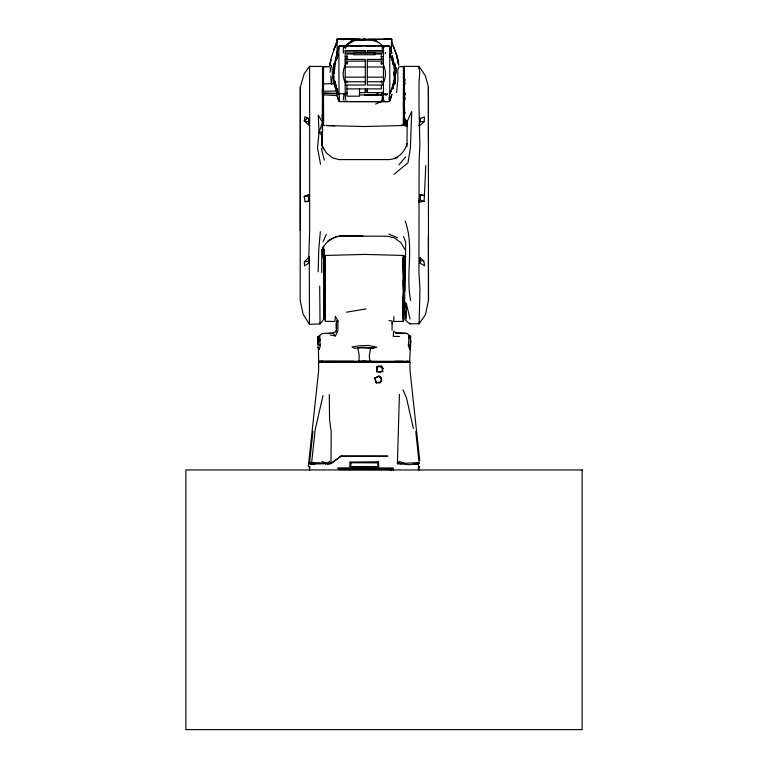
<?xml version="1.0" encoding="UTF-8"?>
<svg xmlns="http://www.w3.org/2000/svg" width="768" height="768" viewBox="0 0 768 768"><rect width="100%" height="100%" fill="white"/><g stroke="black" fill="none" stroke-linecap="round" stroke-linejoin="round"><path stroke-width="1.15" d="M324.038 246.221L323.251 247.469L324.23 249.821L324.038 318.806L320.035 323.933L309.475 324.317L303.101 314.246L300.182 300.24L300.298 87.043L304.234 73.661L309.619 66.336L322.55 66.499L322.435 119.357L322.138 114.682M300.259 230.515L300.298 87.043M308.611 124.877L308.611 118.81L304.925 116.717L304.234 120.979L308.611 124.877L308.621 118.358M308.611 201.494L308.611 194.64L304.166 196.406L305.107 201.638L308.611 201.494L308.611 194.64M322.55 118.243L322.55 89.357M324.221 300.202L324.173 314.323L324.211 262.301L324.221 300.202L323.712 296.669M323.654 296.083L324.336 291.648L324.221 253.469L323.251 247.469L321.792 249.936L321.734 272.525M325.344 267.504L325.344 321.293L334.349 321.475L335.021 320.726L335.299 316.339L337.978 320.976L337.872 330.682L335.443 335.942L330.259 335.011M325.334 264.461L325.344 259.603M325.334 258.058L325.334 255.456L364.685 254.419L403.334 255.446L403.286 289.718M325.411 300.058L325.421 318.749L325.411 285.12M325.411 293.069L325.334 263.376M333.725 64.867L333.725 64.061M333.696 64.282L334.214 73.555L335.165 63.677L333.696 64.282L333.706 71.414M345.398 93.677L345.398 98.41L345.37 93.082M347.069 93.763L347.069 92.88M388.925 101.645L384.499 101.635L383.27 99.178L383.27 94.531M383.28 51.274L383.28 47.885L382.166 46.541L382.464 51.581M390.202 91.565L390.202 93.648L392.362 87.686L390.192 92.832L390.211 90.998M403.267 286.608L403.306 257.616L403.267 269.462M403.488 78.288L403.594 68.218L403.498 106.339M403.334 316.79L403.334 280.56M403.344 290.87L403.334 321.36L393.715 321.485L393.994 316.512M405.274 79.613L404.438 81.859L404.419 117.946L404.448 66.346L419.021 66.374L425.347 75.744L428.39 86.678L428.486 300.125L425.443 314.726L419.126 323.722L409.546 323.789L404.861 319.536C404.246 299.664 405.283 279.638 404.448 259.747M409.632 361.296L410.362 348.067M410.582 343.334L410.573 340.646L410.582 342.95M308.611 263.501L309.658 230.045L309.619 66.336M322.57 79.104L322.55 114.605M322.55 66.499L322.55 74.832M376.042 95.184L381.61 94.982L381.61 93.542M382.416 93.802L382.147 101.664L344.266 101.491M403.517 107.549L403.478 66.614L400.099 66.662M404.448 66.346L404.448 125.568L406.8 126.528L407.174 121.469L411.725 111.533L410.362 148.157L408.01 162.758L394.09 174.326M420.173 263.731L420.058 257.606L423.802 261.043L424.618 265.766L420.067 263.107L420.058 257.606M325.018 125.645L323.482 125.491L323.482 66.643L328.195 66.624M317.904 344.237L318.058 336.816L322.09 333.523L332.87 332.947L336.432 331.565L336.48 321.245L337.978 320.976M390.192 49.507L390.202 47.568L391.872 53.242L390.192 47.539L390.192 49.882M391.392 53.539L391.536 39.274L390.442 39.274M392.966 46.118L393.792 46.838L396.394 54.24L398.65 64.896C398.765 55.728 392.131 48.058 391.814 39.274L337.008 39.274L337.19 54.269M403.536 122.054L403.622 118.982L403.613 122.669L403.574 112.55M403.334 321.36L403.344 318.835M403.286 294.835L403.267 319.075L403.296 297.12M404.813 291.254L405.706 242.429L403.565 236.582M409.949 349.68L410.573 336.355L406.934 333.418L396.067 332.938L393.59 331.219L393.274 336.365L399.533 336.48M336.422 329.27L336.451 323.501M326.851 125.059L326.794 125.558L364.339 126.538L403.44 125.501L403.555 81.725M419.232 470.064L419.184 466.858L419.789 466.598L419.251 466.934M323.482 125.491L323.414 68.15L323.472 124.262L323.424 93.158M325.402 265.546L325.392 257.75L325.421 276.566M349.968 466.57L349.997 462.096L378.576 461.798L378.701 466.579L349.968 466.57L378.701 466.579M392.064 330.25L392.131 322.291M406.992 146.486L407.174 121.469L404.438 118.723M406.406 303.83L406.291 319.018L404.438 308.88L406.406 303.83L410.102 319.046M418.406 469.853L418.445 464.093L417.043 462.672L397.402 463.651L399.389 394.416M319.862 336.336L318.086 336.605L318.096 347.616L318.403 349.238L319.248 349.373L320.285 345.648L319.622 335.539M403.565 73.162L403.517 85.162M410.573 347.27L410.582 336.413L408.701 336.067L409.258 335.856L408.326 345.283L409.69 349.574M324.038 318.806L324.106 312.835M403.488 71.424L403.478 66.614M403.334 255.446L403.286 273.341M418.992 68.294L419.021 66.374L419.731 72.451L419.021 82.205L419.002 104.899L419.837 144.595L419.098 162.317L418.954 272.573L419.942 289.123L419.126 323.722M419.261 126.144L420.096 118.81L424.406 116.851L424.195 121.661L419.261 126.144L420.096 118.042M419.03 202.205L420.067 200.112L420.067 194.65L424.397 195.514L424.099 201.35L419.03 202.205L420.067 194.65M337.2 93.293L323.405 92.976L323.405 83.923L333.955 83.664M393.245 83.827L394.906 83.741L394.954 64.138L393.648 64.051L394.973 64.954C393.341 71.136 395.203 77.731 393.475 84L394.963 83.309L394.358 80.87M319.699 286.051L320.035 323.933L319.882 322.637M394.906 83.741L394.915 64.291L394.963 83.309L393.994 80.803M309.475 324.317L309.283 256.733L304.358 261.917L304.55 266.035L308.611 263.117L309.283 256.733M382.147 101.664L382.406 99.552L383.27 99.178M318.154 271.901L318.778 249.542L320.333 231.677M330.758 76.214L331.306 84.394L332.362 77.549L332.227 68.602L331.344 65.424L329.856 65.434C330.48 56.17 335.568 48.019 337.238 39.197L340.858 39.274M396.202 73.459L396.403 67.661M403.488 123.715L403.574 121.296M309.562 469.939L309.696 466.618M425.808 165.59L424.397 195.514L420.058 195.197M358.915 361.296L359.213 355.306L357.754 347.866L373.853 348.029L376.81 347.194L368.563 345.446L359.654 345.773L352.032 346.963L354.72 348.355L361.162 347.338L373.853 348.029M406.915 143.386C405.302 151.795 398.17 158.525 389.674 159.59L338.966 159.59L332.506 157.795L326.131 152.765L321.955 144.845L321.984 132.874M322.176 129.293L322.502 123.312M341.069 456.163L387.715 456.192L341.069 456.163L330.989 463.574L327.888 463.987L322.022 461.395M405.101 302.918L404.813 307.517L405.13 302.784M343.258 99.955L344.026 93.763M323.098 249.571L323.251 247.469M396.538 92.746L397.882 79.382L397.824 69.533L399.149 66.72M381.61 92.554L381.61 94.982L381.61 93.888M393.744 64.33L394.762 66.326L394.954 64.138M323.683 274.829L324.221 269.174M322.57 73.786L322.512 122.362L319.008 132.442L321.85 135.274L322.598 131.539L322.512 122.362L318.288 115.142L319.008 132.442L317.501 148.128L320.554 164.246M330.115 72.269L330.499 68.554L329.722 66.624L323.482 66.643L323.434 85.411L323.405 83.923M350.678 466.57L351.072 462.73L349.997 462.096M393.35 87.562L393.83 83.059M309.504 470.131L309.485 467.117L308.333 466.272L318.605 371.069L318.605 362.419L334.454 362.41M341.078 456.01L330.989 463.574L310.166 464.112L309.494 463.478L312.989 431.242M329.29 394.416L329.568 419.683L331.21 431.741L330.989 463.574L329.28 461.453L328.08 462.864L325.248 463.075L311.654 462.499L310.166 464.112L311.27 463.632L311.654 462.499L315.216 429.571L322.963 395.683M381.264 379.133L380.928 382.013L376.138 382.704L375.187 378.163L377.462 376.598M337.325 51.283L335.011 64.531L335.165 63.677L333.763 64.579L334.685 66.787M388.915 100.195L389.77 93.456L389.798 46.522L389.28 46.003L364.08 45.648M322.147 91.843L322.57 88.57M393.84 82.982L393.11 88.675L393.83 83.76M318.058 336.816L320.342 339.494L318.077 343.114L320.285 345.648M405.082 118.771L404.448 125.568L407.174 121.469M393.59 83.261L392.995 87.638L393.59 83.654M330.739 60.71L329.99 65.933L330.922 59.549M323.712 279.955L324.23 276.413M334.838 63.955L337.286 51.427M328.08 462.864L327.888 463.987L329.626 462.077M323.77 297.437L324.173 295.094M335.05 62.189L335.875 57.398M370.771 347.702L369.274 355.488L369.869 361.296M389.885 49.075L390.202 47.443L389.28 46.003L376.704 45.878M393.475 84L393.734 82.656M404.458 96.336L405.13 93.072M385.229 53.731L385.507 52.435M376.637 368.621L377.136 366.547L381.658 366.221L383.021 368.419L381.715 371.606M405.024 121.248L404.477 123.398L404.429 74.112M391.814 89.002L393.802 81.36M338.477 47.578L336.845 53.194L338.467 47.578M405.053 93.821L404.41 95.914L405.264 99.254M352.867 45.888L350.659 45.859L375.389 45.85M418.925 323.789L419.539 322.138M345.274 64.742C342.586 70.33 342.576 77.088 345.178 82.714M338.486 54.797L336.269 60.154L338.477 54L338.477 56.006M336.768 42.739L333.514 50.39L336.806 42.72M323.03 241.776L326.371 234.326M382.848 83.981C386.294 77.741 386.285 69.792 382.8 63.571M346.09 47.078L345.389 48.432L344.592 46.128L349.574 45.85L339.514 45.994L338.65 46.982L338.88 48.758M364.31 39.6L364.954 38.419L363.802 39.408L364.31 39.6L363.744 38.4L363.802 39.408M376.646 369.744L378.71 365.962L383.021 368.419M415.776 431.482L419.146 463.546L409.114 464.707L397.402 463.651L399.408 461.414L403.92 463.114M346.512 93.792L338.995 93.677L338.87 46.474L339.581 45.984M398.938 164.88L405.773 156.749M323.194 246.787L328.483 240.518L337.018 236.227M409.546 323.789L410.083 323.155M344.592 46.128L343.344 47.587L343.354 53.107M383.28 47.885L385.334 46.176M351.072 462.73L377.568 462.854L378.576 461.798M345.85 46.243L352.454 40.109L372.307 40.32L377.194 41.789L374.141 39.274L383.03 45.878M307.747 117.926L304.234 120.979L308.602 121.949M344.102 46.81L352.454 40.109M410.582 336.413L408.614 337.872L410.563 338.784M386.342 94.838L387.6 93.917L382.195 94.09L381.994 93.158L382.186 94.051L386.342 94.838L385.69 94.454M327.619 241.632L332.899 238.07L339.408 236.083L387.648 236.246L394.618 237.926L400.829 242.63L404.947 249.523M378.24 92.909L375.12 94.934L359.155 94.934M347.405 44.717L354.547 40.522L364.003 39.83L340.733 39.274M340.301 39.523L345.254 39.274L343.162 39.61M334.608 81.302L333.725 81.763L333.715 83.52L335.155 84.269L337.315 96.077M343.718 39.811L344.774 39.274L341.424 39.283M332.381 83.875L334.55 82.848M352.829 46.003L364.358 45.648M375.6 104.054L381.917 101.174M309.494 463.478L311.654 462.499M394.426 158.765L397.574 157.45M376.493 382.858L374.381 378.154L379.728 376.282L381.379 378.173L378.221 376.07L379.728 376.282L381.811 379.901L380.026 382.954L376.138 382.704M319.008 132.442L322.598 131.539M365.27 90.538L367.574 90.058M359.318 46.531L361.478 46.099M305.107 201.638L308.611 201.014M304.358 261.917L308.611 261.158M365.501 90.451L367.411 90.134M346.406 312.211L366.106 308.947M365.222 90.336L367.392 89.99M358.973 46.483L361.642 46.09M358.848 46.483L360.336 46.262L355.843 46.368M327.437 333.754L330.97 333.274M408.326 345.283L410.64 345.091M304.166 196.406L308.621 196.128M383.232 39.533L388.618 39.274M324.23 249.821L321.792 249.936L324.134 262.435M381.571 94.627L364.339 95.165M363.264 361.296L362.63 361.315L365.741 361.296M419.741 460.55L410.016 370.598L409.949 362.41L354.749 362.39M318.403 349.238L318.682 361.306L353.77 361.296M357.696 39.274L358.618 39.254L338.803 39.283L341.731 39.562M339.514 45.994L346.003 45.898M322.31 361.229L320.976 361.248L403.45 361.277M323.453 91.2L336.931 91.056M337.008 39.274L337.661 39.264M388.934 39.293L391.814 39.274M318.605 362.419L321.878 362.41M387.514 101.664L339.389 101.626L338.525 100.214M368.294 39.283L389.434 39.293L384.374 39.283M318.682 361.306L320.88 361.296M394.973 361.286L407.894 361.296M360.278 39.274L337.238 39.197M383.203 39.274L390.038 39.322L386.861 39.274M345.206 50.938L365.318 50.938M367.315 50.938L383.434 50.938M345.206 52.963L365.318 52.963M367.315 52.963L383.434 52.963M354.058 53.962L346.944 53.962L346.944 59.779M374.218 53.962L381.331 53.962L381.331 59.779M345.206 56.659L347.568 56.659M381.13 56.659L383.434 56.659M345.206 59.136L347.568 59.136M381.13 59.136L383.434 59.136M345.206 59.424L365.318 59.424L365.318 85.037L345.206 85.037M383.434 59.424L367.315 59.424L367.315 85.037L383.434 85.075M345.206 61.152L365.318 61.152M367.315 61.152L383.434 61.152M345.206 63.158L347.568 63.158M381.13 63.158L383.434 63.158M345.206 66.998L365.318 66.998M367.315 66.998L383.434 66.998M345.206 77.165L365.318 77.165M367.315 77.165L383.434 77.165M345.206 81.763L365.318 81.763M367.315 81.763L383.434 81.763M346.944 88.886L381.331 88.886L381.331 85.392M364.867 92.198L367.306 92.198M347.568 92.63L345.206 92.669L345.206 50.65L365.318 50.65L365.318 53.779M359.405 92.63L365.318 92.669L365.318 89.155M339.264 235.69L362.851 235.67M359.021 362.41L322.099 362.39M372.211 362.419L406.838 362.41M407.539 362.41L409.949 362.41M338.669 468.269L393.581 468.269M338.65 469.603L393.61 469.603M353.251 45.811L361.43 45.821M367.229 45.83L375.456 45.84M405.869 361.277L409.949 361.296M358.291 361.258L372.067 361.296M374.381 378.154L375.187 378.163M337.344 468.182L392.832 468.269L393.456 470.17M420.048 121.584L424.195 121.661M326.794 125.558L334.435 125.75L333.85 125.731M323.395 93.398L336.864 93.802M395.51 332.947L406.934 333.418M323.482 94.829L337.766 95.645M420.058 260.678L423.802 261.043M366.998 46.09L368.592 46.253M388.992 320.563L392.064 320.918L392.208 323.674M367.142 46.128L369.456 46.435M367.018 46.176L369.043 46.502M366.614 46.051L368.918 46.541M344.832 99.725L346.08 100.022M420.067 200.112L424.099 201.35M377.155 371.088L380.246 372.278M418.445 464.093L414.01 463.939L417.264 463.632L417.043 462.672L419.146 463.546M401.674 124.771L403.44 125.501L403.555 118.646M388.819 234.106L397.565 237.773M335.405 330.902L336.432 331.565M390.058 469.046L391.584 470.63M339.389 101.626L338.87 101.059L339.533 100.416L339.187 94.147M332.87 332.947L335.443 335.942M399.014 461.99L400.454 463.92M318.096 347.616L319.248 349.373M394.762 66.326L393.648 64.051L394.166 68.285M333.725 83.136L333.706 81.053M404.438 81.859L405.283 83.75M390.144 56.938L390.058 53.357L392.275 59.818L389.587 53.549L389.952 56.746M403.046 389.894L406.522 398.035L413.395 428.477M338.534 91.939L338.582 94.195L336.384 87.782L338.477 92.87M321.523 144.864L323.28 149.098M325.248 463.075L325.738 464.275M404.438 111.043L405.283 113.146M385.008 93.974L385.315 94.848M405.216 221.194C414.557 246.787 405.274 274.512 410.707 300.672M336.96 89.242L334.8 81.11L336.787 88.685M391.891 59.146L393.542 65.616L391.728 58.416M321.36 148.339L324.336 160.253M323.798 289.44L324.336 291.648M396.394 54.24L398.65 64.896M389.722 98.4L389.597 101.482L389.482 95.587M405.706 256.55L405.494 255.533L404.65 255.917L405.37 263.693M392.4 55.507L393.85 63.658L393.13 59.04M323.731 279.226L324.115 281.578M334.829 83.482L335.654 89.155M334.877 83.434L335.568 88.762L334.848 82.838M377.568 462.854L378.019 466.541M410.573 340.694L410.592 341.779M403.488 120.758L403.488 102.662M393.888 72.154L393.955 75.514M382.166 92.074L382.195 94.09M321.821 133.094L321.85 135.274M321.811 133.478L321.955 144.845M325.344 321.293L325.334 272.832M403.536 112.138L403.555 114.47M333.706 80.563L333.715 83.52L334.666 80.803L335.155 84.269L333.725 81.763L333.715 76.013M428.486 300.125L428.4 235.853M403.526 89.75L403.546 97.805M428.438 141.629L428.39 86.678M333.686 67.834L333.696 80.64M325.344 260.774L325.334 255.456M381.331 62.112L381.331 64.435M381.331 80.736L381.331 83.059M367.315 53.779L367.315 50.65L383.434 50.65L383.434 92.669L367.315 92.63L367.315 89.155M359.52 88.886L359.52 96.192L346.944 96.192L346.944 85.392M346.944 62.112L346.944 64.435M346.944 80.736L346.944 83.059M366.326 46.022A27.84 27.84 0 0 1 368.496 46.272M318.096 340.205L318.096 343.267L318.096 340.205M336.48 321.245L336.47 328.512L336.48 321.245M377.136 366.547L376.714 371.962L382.954 371.645L381.658 366.221L377.136 366.547M391.824 94.474L390.192 100.07L391.824 94.474M353.232 45.984L350.755 45.936L353.232 45.984M313.44 463.603L311.27 463.632L314.794 463.795L313.44 463.603M375.12 52.685L353.606 52.685L353.606 54.72L375.12 54.72L375.12 52.685M582.144 469.949L185.856 469.949L185.856 729.6L582.144 729.6L582.144 469.949M337.104 95.472L338.477 100.051L337.104 95.472"/></g></svg>
